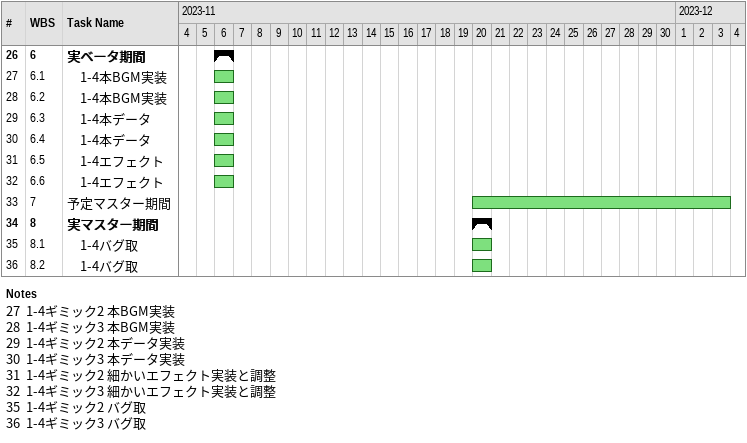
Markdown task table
| ID | WBS | Task | Start | Finish |
|---|---|---|---|---|
| 26 | 6 | **実ベータ期間** | 2023-11-06 | 2023-11-06 |
| 27 | 6.1 | 1-4本BGM実装 | 2023-11-06 | 2023-11-06 |
| 28 | 6.2 | 1-4本BGM実装 | 2023-11-06 | 2023-11-06 |
| 29 | 6.3 | 1-4本データ | 2023-11-06 | 2023-11-06 |
| 30 | 6.4 | 1-4本データ | 2023-11-06 | 2023-11-06 |
| 31 | 6.5 | 1-4エフェクト | 2023-11-06 | 2023-11-06 |
| 32 | 6.6 | 1-4エフェクト | 2023-11-06 | 2023-11-06 |
| 33 | 7 | 予定マスター期間 | 2023-11-20 | 2023-12-03 |
| 34 | 8 | **実マスター期間** | 2023-11-20 | 2023-11-20 |
| 35 | 8.1 | 1-4バグ取 | 2023-11-20 | 2023-11-20 |
| 36 | 8.2 | 1-4バグ取 | 2023-11-20 | 2023-11-20 |

Notes
- 27: 1-4ギミック2 本BGM実装
- 28: 1-4ギミック3 本BGM実装
- 29: 1-4ギミック2 本データ実装
- 30: 1-4ギミック3 本データ実装
- 31: 1-4ギミック2 細かいエフェクト実装と調整
- 32: 1-4ギミック3 細かいエフェクト実装と調整
- 35: 1-4ギミック2 バグ取
- 36: 1-4ギミック3 バグ取
